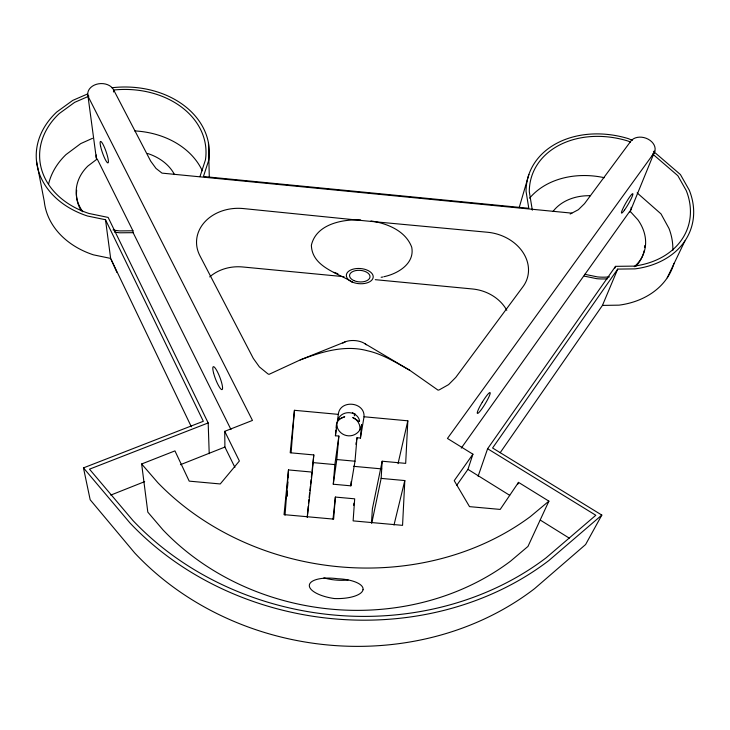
<?xml version="1.0" encoding="UTF-8"?>
<svg xmlns="http://www.w3.org/2000/svg" width="730" height="730" viewBox="0 0 730 730"><rect width="100%" height="100%" fill="white"/><g stroke="black" fill="none" stroke-linecap="round" stroke-linejoin="round"><path stroke-width="1.09" d="M113.506 91.98L113.542 89.726A13.35 10.019 -2.8 0 0 96.333 84.333A13.35 10.019 -2.8 0 0 88.613 97.4L252.461 420.425L224.721 431.33L224.913 447.052L234.914 467.419M371.816 522.99L381.142 478.396L404.812 480.559L402.559 525.354L353.119 520.882L354.689 498.827L335.371 497.066L333.008 519.158M364.033 416.757L360.447 438.055L356.997 437.745L354.999 461.214L350.865 485.833L333.281 484.227L336.795 459.544L338.866 436.065L335.417 435.746L338.273 414.777C339.359 399.31 365.018 401.527 364.033 416.757L407.824 420.818L405.679 463.377L382.173 461.223L372.382 508.856L371.488 523.036M381.142 478.396L382.173 461.223M350.865 485.833L351.185 481.471M285.029 515.143L288.496 469.928L312.267 472.1L313.8 454.945L290.202 452.773L294.436 410.306L338.364 414.375M287.255 490.952L286.826 496.573L287.255 493.179M287.602 486.463L287.948 481.973M288.295 477.484L288.469 475.239M291.106 452.728L294.436 410.306M335.371 497.066L333.628 519.121L284.043 514.632L288.496 469.928M333.281 484.227L334.851 464.599L338.866 436.065M360.447 438.055L361.578 424.65A12.547 12.355 16.3 0 1 336.758 425.572M307.248 517.223L308.224 506.328M335.417 435.746L335.919 430.162M336.119 427.926L336.411 424.577M353.703 505.333L353.913 503.189M308.516 503.061L308.89 499.703M309.137 497.468L309.62 492.987M309.867 490.752L310.359 486.28M310.606 484.036L311.099 479.564M311.345 477.32L311.838 472.848M312.084 470.613L313.8 454.945M307.293 517.15L312.267 472.1M355.911 444.305L356.276 442.115M356.641 439.925L356.997 437.745M398.042 463.659L407.824 420.818M393.99 525.043L404.812 480.559M519.158 207.694L528.885 174.452M199.947 176.66L205.422 159.98A83.247 64.432 -2.8 0 0 114.391 89.945M456.67 485.386L467.948 469.363L472.921 454.197L447.444 438.447L653.715 153.419A13.149 9.819 17.8 0 0 648.194 139.202A13.149 9.819 17.8 0 0 630.857 141.118L584.52 203.652L578.352 209.702L570.176 214.036M478.114 476.225L487.613 448.722L615.545 266.35L633.987 266.121A82.162 63.227 17.9 0 0 686.264 190.594L677.851 175.702L652.574 153.93M461.26 448.12L629.935 211.079L637.892 219.794A50.47 39.548 18.2 0 1 634.26 266.705M517.652 484.464L518.51 482.366L548.896 501.145L527.972 546.423L510.553 561.16A244.094 212.056 8.2 0 1 163.009 529.925L147.816 512.131L141.638 463.979L174.945 450.885L189.198 481.134L220.25 483.954L239.385 461.004L224.721 431.33M630.893 209.811L654.846 151.11M614.678 268.43L615.545 266.35M500.187 452.7L602.451 305.405L617.708 269.096L634.981 268.877A85.474 65.773 17.9 0 0 689.303 190.229L680.424 174.561L653.405 151.311M667.256 277.783L684.877 240.991M354.296 415.817L355.191 414.065M617.708 269.096L492.586 447.992L601.821 515.088L585.597 544.534L534.615 588.617A278.395 242.168 8.2 0 1 134.649 552.893L90.173 499.758L83.466 467.884L203.323 421.283L105.494 219.73L87.545 216.025A86.596 67.032 -2.8 0 1 56.739 112.019L72.745 100.402L87.481 93.997M338.245 418.956C342.489 409.785 357.454 410.826 359.625 420.936M651.963 156.32L653.715 153.419M518.51 482.366L500.196 509.421L469.518 506.638L454.224 480.668L472.921 454.197M601.821 515.088L548.796 560.594A290.649 249.04 8.2 0 1 129.931 522.917L83.466 467.884M548.896 501.145L530.381 516.594A260.528 221.099 8.2 0 1 157.89 482.74L141.638 463.979M345.226 341.832L300.185 359.936L268.996 374.362L267.846 373.824L259.387 366.907L253.301 358.393L199.901 255.728A42.112 34.292 1.4 0 1 243.227 208.552L365.776 220.916L487.74 232.277A41.866 33.945 14.4 0 1 522.963 286.717L455.785 377.383L448.585 384.619L439.277 389.847L438.073 390.167L409.639 370.21L364.918 343.684M92.546 138.298L80.729 143.6L65.983 154.605A79.981 63.09 -3.3 0 0 48.508 184.38M88.914 96.15L74.652 102.355L59.285 113.542A83.247 64.432 -2.8 0 0 88.978 213.47L108.14 217.421L208.178 422.935L209.218 453.695M110.759 495.104L144.668 481.636M180.429 464.7L224.913 447.052M208.178 422.935L89.489 469.171L132.942 520.527A287.063 245.928 8.2 0 0 546.241 557.72L595.817 515.27L487.613 448.722M300.185 359.936C321.455 351.887 344.861 344.542 367.601 350.792C382.839 354.159 396.162 362.728 409.639 370.21M383.934 276.697C397.695 273.85 414.969 263.612 411.729 247.242C405.624 230.744 387.174 223.407 370.995 220.953M381.142 277.263L382.858 277.035M359.434 421.566L352.736 417.533L354.771 418.582A12.291 12.118 16.5 0 1 359.981 429.587M602.451 305.405L619.067 305.149A82.162 64.45 18.3 0 0 673.982 263.357M111.069 259.342L191.351 426.795M230.963 429.523L133.125 232.669L132.924 230.78L119.711 230.908A51.118 40.278 -3.2 0 1 113.059 229.904M133.125 232.669L119.939 232.797A51.018 40.232 -3.2 0 1 114.391 232.012M360.62 219.94C342.087 219.146 316.145 224.238 311.372 245.262C312.011 266.788 337.26 272.737 352.216 282.026M336.795 459.544L354.999 461.214M312.677 462.574L334.851 464.599M353.429 466.306L381.79 468.906M344.031 276.679L242.661 266.97A39.548 33.051 0.8 0 0 209.702 276.907M375.247 279.672L472.593 288.989A39.329 32.731 14.9 0 1 506.802 310.305M571.855 213.142L161.996 173.119L156.001 168.42L150.718 161.193L113.542 89.726M584.776 274.307L597.514 276.916A50.47 39.548 18.2 0 0 609.459 276.862M584.091 276.086L596.793 278.696A50.379 39.511 18.3 0 0 607.67 278.75M116.973 272.509L110.65 258.411L93.422 254.834A83.202 65.636 -3.3 0 1 44.256 201.307L36.5 161.147M333.865 272.336L337.899 273.704M338.109 419.595L344.733 416.784L342.562 417.451A12.291 12.118 16.5 0 0 336.621 423.272M632.399 140.315L628.402 138.654A85.474 65.773 17.9 0 0 526.056 191.406L528.794 208.287L203.424 176.514L208.725 160.308A86.596 67.032 -2.8 0 0 111.872 87.764M630.474 142.094L627.709 140.945A82.162 63.227 17.9 0 0 529.305 191.725L532.325 210.185M467.948 469.363L509.686 495.305M540.309 520.098L569.245 538.12M352.462 412.596L355.218 414.448M637.153 192.903L661.015 213.899L668.999 228.472A78.977 61.959 18.3 0 1 672.814 250.518M132.924 230.78L97.209 158.976L87.837 166.084A51.118 40.278 -3.2 0 0 82.846 211.773M105.494 219.73L110.65 258.411M87.819 94.863L96.223 157.498M208.461 142.916L209.3 177.436M81.276 210.87A51.018 40.232 -3.2 0 1 76.668 190.302M96.634 159.167A12.574 9.736 -3.4 0 1 96.323 154.952M631.185 207.311A12.401 9.545 18.3 0 1 629.798 212.065M644.17 250.655A50.379 39.511 18.3 0 1 635.866 266.222M644.809 245.463A50.379 39.511 18.3 0 1 644.654 247.561M342.817 343.118A13.916 7.236 4.3 0 1 366.332 344.797M552.984 211.499A50.47 39.548 18.2 0 1 590.223 195.713M348.128 580.021A26.745 10.238 4.3 0 1 323.883 577.859M147.478 153.455A51.118 40.278 -3.2 0 1 174.488 174.552M529.615 198.149A78.977 61.959 18.3 0 1 604.349 177.7M134.712 130.916A79.981 63.09 -3.3 0 1 202.301 170.774M482.265 402.212L480.668 404.958A12.191 1.661 -58.7 0 0 479.427 411.948A12.191 1.661 -58.7 0 0 489.766 394.866A12.191 1.661 -58.7 0 0 483.972 399.511L482.265 402.212M352.07 281.962A13.468 7.61 4.3 0 0 373.167 277.455A13.468 7.61 4.3 0 0 354.077 268.914A13.468 7.61 4.3 0 0 352.07 281.962M353.913 280.603A10.275 5.804 4.3 0 0 369.982 277.154A10.275 5.804 4.3 0 0 355.41 270.657A10.275 5.804 4.3 0 0 353.913 280.603M624.451 210.13A11.224 1.341 -59.9 0 0 632.91 193.952A11.224 1.341 -59.9 0 0 624.132 206.125A11.224 1.341 -59.9 0 0 624.451 210.13M213.498 372.674A12.264 2.327 69.1 0 0 221.957 389.628A12.264 2.327 69.1 0 0 217.604 372.136A12.264 2.327 69.1 0 0 213.498 372.674M363.029 589.694A26.964 9.946 1 0 0 337.826 578.753A26.964 10.037 7.6 0 0 309.374 584.931A26.964 10.037 7.6 0 0 334.413 598.554A26.964 9.946 1 0 0 363.029 589.694M100.576 146.164A11.361 1.898 70.8 0 0 107.739 162.89A11.361 1.898 70.8 0 0 104.481 147.46A11.361 1.898 70.8 0 0 100.576 146.164"/></g></svg>
